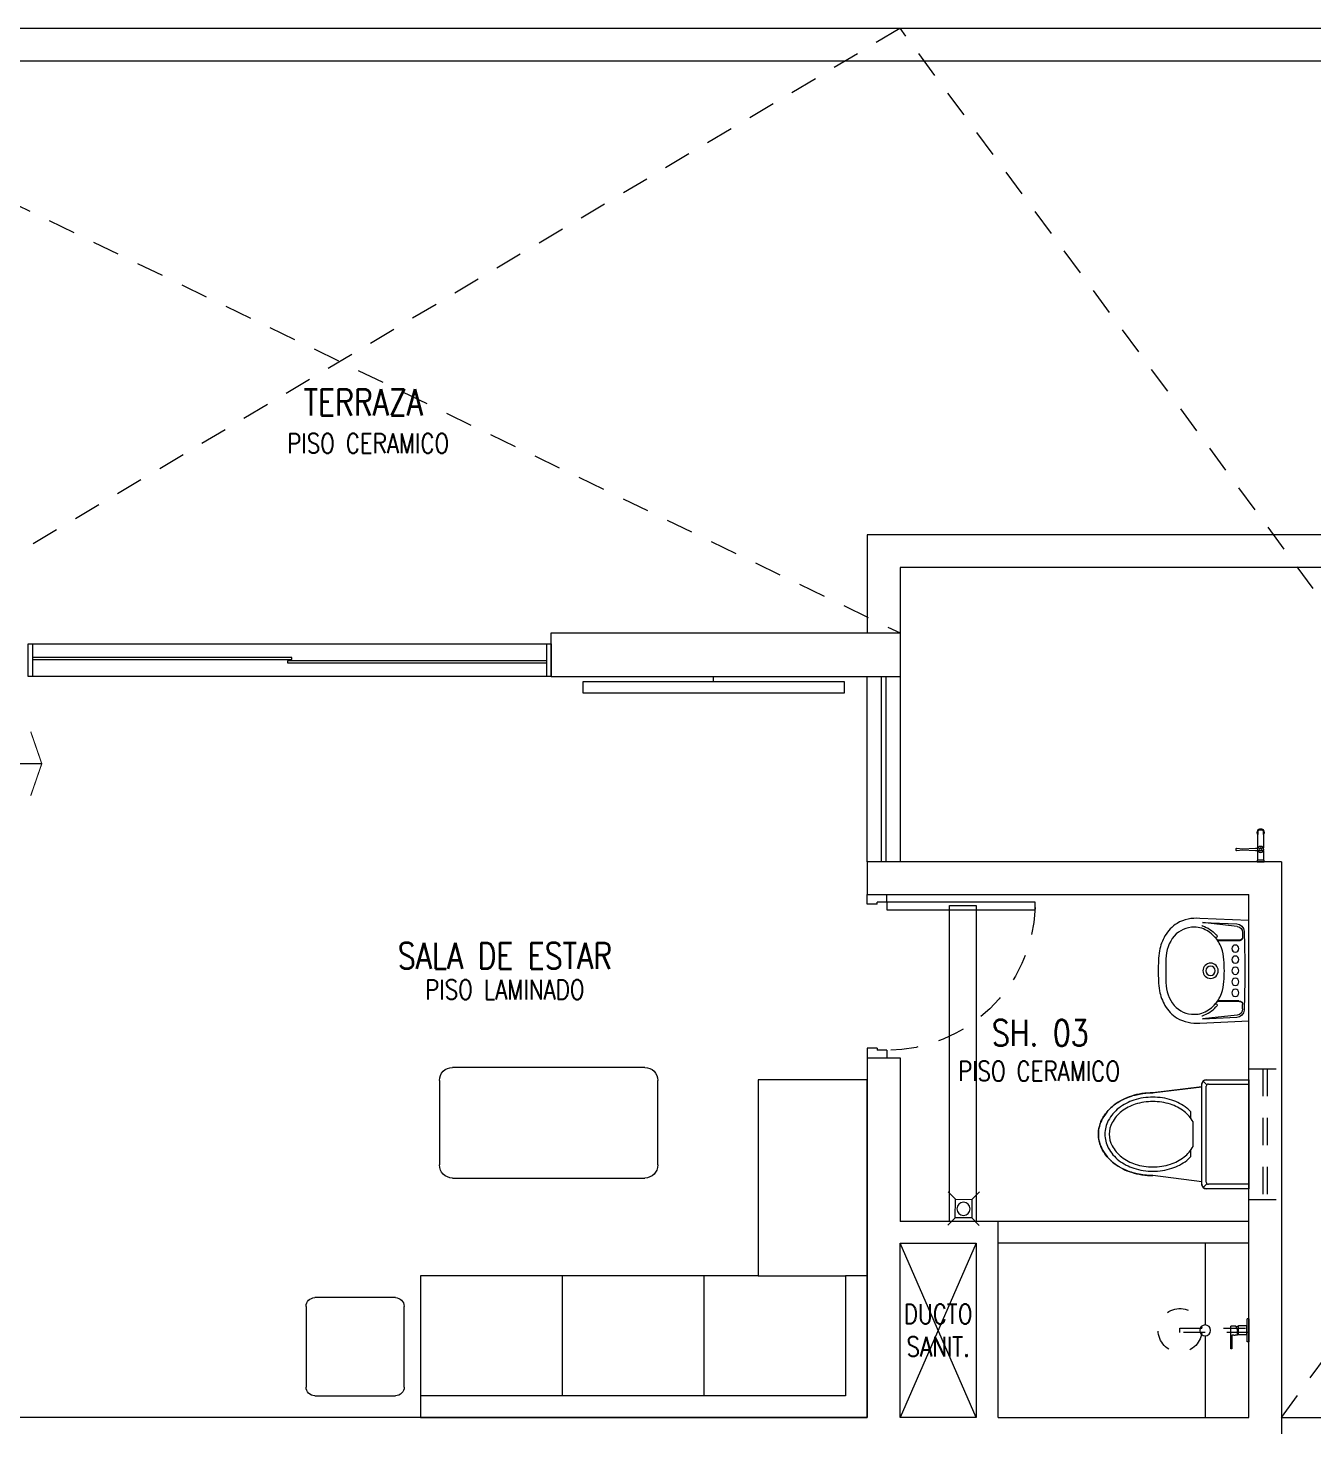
# Model space of a CAD drawing. Header units: millimetres. Extents: x 3738 to 3833, y 1327 to 1657.
# Drawn here: x 3809.82 to 3815.72, y 1363.66 to 1370.11 of the extents above; entities that cross this region are included whole.
import ezdxf
from ezdxf.enums import TextEntityAlignment as Align

# ---------------------------------------------------------------- set-up
doc = ezdxf.new("R2010")
doc.units = ezdxf.units.MM
doc.set_wipeout_variables(frame=1)
doc.linetypes.add('HIDDEN2', pattern=[0.1875, 0.125, -0.0625])
doc.layers.get('0').update_dxf_attribs({"color": 251, "lineweight": 9})
for name, color, linetype, lineweight in [('A-COCINAS-LAV', 251, 'Continuous', 13), ('A-EST VIGAS', 251, 'HIDDEN2', 13), ('A-LINEAS', 251, 'Continuous', 13), ('A-MOBILIARIO', 251, 'Continuous', 13), ('A-MURO BAJO', 251, 'Continuous', 13), ('A-MUROS', 251, 'Continuous', 13), ('A-PROYECCIONES', 251, 'HIDDEN2', 13), ('A-SANITARIOS', 251, 'Continuous', 13), ('A-TEXTO-ACABADO PISO', 251, 'Continuous', 13), ('A-TEXTO-AMBIENTE', 251, 'Continuous', 13), ('A-VIDRIOS', 251, 'Continuous', 13), ('A_30_DispositivosSanit', 251, 'Continuous', 13), ('A_30_Sanitarios', 251, 'Continuous', 13), ('A_50_TextoAmbiente', 251, 'Continuous', 13), ('A_50_TextoIndicaciones', 251, 'Continuous', 13), ('DLP_MOBILIARIO FIJO', 251, 'Continuous', 13), ('DLP_MURO ALTO', 251, 'Continuous', 13)]:
    doc.layers.add(name, color=color, linetype=linetype, lineweight=lineweight)
doc.styles.add('ROMANS', font='romans.shx', dxfattribs={"width": 0.8})
doc.linetypes.add('FENCELINE1', pattern='A,6.35,-2.54,[133,ltypeshp.shx,S=2.54,R=0,X=-2.54,Y=0],-2.54,25.4', length=36.83)

# ---------------------------------------------------------------- blocks, each defined once
blk = doc.blocks.new('ducha marsano')
at = {"linetype": 'HIDDEN2', "ltscale": 0.5, "extrusion": (-4.9425e-10, -7.91123e-10, -1)}
for p, q in [((-0.01, 0), (0.01, 0)), ((0.01, 0), (0.01, -0.3155)), ((-0.0205, -0.08), (-0.0205, -0.0601)), ((-0.0155, -0.058), (-0.0157, -0.058)), ((-0.01, -0.3155), (-0.01, 0)), ((0.0225, -0.0515), (-0.0001, -0.0515)), ((0.0225, -0.0515), (0.0225, -0.0627)), ((0.021, -0.0815), (-0.019, -0.0815)), ((0.025, -0.0815), (0.021, -0.0815)), ((0.0225, -0.0682), (0.0225, -0.077)), ((0.0225, -0.077), (0.025, -0.077)), ((0.025, -0.077), (0.0771, -0.077)), ((0.0771, -0.0815), (0.025, -0.0815)), ((0.0771, -0.077), (0.0816, -0.077)), ((0.0816, -0.0815), (0.0771, -0.0815)), ((0.0816, -0.077), (0.082, -0.077)), ((0.082, -0.0815), (0.0816, -0.0815)), ((0.082, -0.077), (0.084, -0.077)), ((0.084, -0.0815), (0.082, -0.0815)), ((0.0855, -0.0785), (0.0855, -0.08)), ((0.01, -0.3155), (-0.01, -0.3155))]:
    blk.add_line(p, q, dxfattribs=at)
for centre, radius, start, end in [((-0.0004, -0.0462), 0.02, 323.95812, 354.92979), ((0.0004, -0.0462), 0.02, 185.07021, 195.2705), ((0.019, -0.08), 0.0015, 270, 360), ((-0.084, -0.0785), 0.0015, 90, 180), ((-0.084, -0.08), 0.0015, 180, 270), ((0, -0.3155), 0.1, 95.73917, 84.26083)]:
    blk.add_arc(centre, radius, start, end, dxfattribs=at)
at = {"linetype": 'HIDDEN2', "ltscale": 0.5, "extrusion": (-4.94252e-10, -7.91124e-10, -1)}
blk.add_ellipse((0, -0.0515), major_axis=(-0.0225, -0.0095), ratio=0.001448, start_param=0.425436, end_param=1.567366, dxfattribs=at)
at = {"linetype": 'HIDDEN2', "ltscale": 0.5}
for points, degree in [([(-0.0305, 0), (0, 0), (0.0305, 0)], 2), ([(0.0305, 0), (0.0415, 0), (0.0525, 0)], 2), ([(0.0525, 0), (0.0525, -0.0038), (0.0525, -0.0075)], 2), ([(-0.0525, 0), (-0.0525, -0.0038), (-0.0525, -0.0075)], 2), ([(-0.0525, 0), (-0.0415, 0), (-0.0305, 0)], 2), ([(-0.0525, -0.0075), (-0.0525, -0.0075), (-0.0525, -0.0075)], 2), ([(0.0305, -0.008), (0, -0.008), (-0.0305, -0.008)], 2), ([(-0.0215, -0.008), (-0.0215, -0.0093), (-0.0215, -0.0105)], 2), ([(-0.021, -0.011), (-0.007, -0.011), (0.007, -0.011), (0.021, -0.011)], 3), ([(-0.02, -0.011), (-0.02, -0.0294), (-0.02, -0.0477)], 2), ([(-0.0197, -0.048), (0, -0.048), (0.0197, -0.048)], 2), ([(0.02, -0.011), (0.02, -0.0294), (0.02, -0.0477)], 2), ([(0.0215, -0.008), (0.0215, -0.0093), (0.0215, -0.0105)], 2)]:
    blk.add_open_spline(points, degree=degree, dxfattribs=at)
for points, weights in [([(-0.0525, -0.0075), (-0.0525, -0.0075), (-0.0525, -0.0075)], [1, 0.990847086912, 0.982266230892]), ([(-0.052, -0.008), (-0.0525, -0.008), (-0.0525, -0.0075)], [1, 0.707106781193, 1]), ([(-0.0215, -0.0105), (-0.0215, -0.011), (-0.021, -0.011)], [1, 0.70710678154, 1]), ([(-0.02, -0.0477), (-0.02, -0.048), (-0.0197, -0.048)], [1, 0.707106780138, 1]), ([(0.02, -0.0477), (0.02, -0.048), (0.0197, -0.048)], [1, 0.707106779703, 1]), ([(0.0211, -0.011), (0.0211, -0.011), (0.021, -0.011)], [1, 0.992411795776, 1]), ([(0.052, -0.008), (0.0521, -0.008), (0.0521, -0.008)], [1, 0.992411795771, 1])]:
    blk.add_rational_spline(points, weights, degree=2, dxfattribs=at)
for points, knots in [([(-0.0305, -0.008), (-0.0332, -0.008), (-0.0374, -0.008), (-0.0424, -0.008), (-0.0458, -0.008), (-0.0486, -0.008), (-0.0512, -0.008), (-0.052, -0.008), (-0.052, -0.008)], [0, 0, 0, 0, 8.104572, 12.495263, 16.885954, 21.276645, 25.667336, 33.771908, 33.771908, 33.771908, 33.771908]), ([(0.0225, -0.0682), (0.0225, -0.0682), (0.0225, -0.0682), (0.0225, -0.0679), (0.0224, -0.0677), (0.0224, -0.0672), (0.0224, -0.0669), (0.0223, -0.0662), (0.0223, -0.0658), (0.0223, -0.0652), (0.0223, -0.0648), (0.0224, -0.0641), (0.0224, -0.0638), (0.0224, -0.0633), (0.0225, -0.0631), (0.0225, -0.0628), (0.0225, -0.0627), (0.0225, -0.0627)], [0.4148436, 0.4148436, 0.4148436, 0.4148436, 0.5185541, 0.5185541, 0.6222645, 0.6222645, 0.7259759, 0.7259759, 0.8296873, 0.8296873, 0.9333987, 0.9333987, 1.03711, 1.03711, 1.1408205, 1.1408205, 1.2445309, 1.2445309, 1.2445309, 1.2445309]), ([(0.052, -0.008), (0.052, -0.008), (0.0512, -0.008), (0.0486, -0.008), (0.0458, -0.008), (0.0424, -0.008), (0.0374, -0.008), (0.0332, -0.008), (0.0305, -0.008)], [0, 0, 0, 0, 8.104572, 12.495263, 16.885954, 21.276645, 25.667336, 33.771908, 33.771908, 33.771908, 33.771908])]:
    blk.add_open_spline(points, degree=3, knots=knots, dxfattribs=at)
for points, weights, degree, knots in [([(0.0211, -0.011), (0.0211, -0.011), (0.0211, -0.011), (0.0211, -0.011), (0.0214, -0.0109), (0.0215, -0.0107), (0.0215, -0.0105)], [0.918641037743, 0.918640949346, 0.918640860949, 0.918640772552, 0.789223156395, 0.789223156395, 0.918640772552], 3, [0.1238988, 0.1238988, 0.1238988, 0.1238988, 0.1238993, 0.1238993, 0.1238993, 0.78603, 0.78603, 0.78603, 0.78603]), ([(0.0521, -0.008), (0.0521, -0.008), (0.0521, -0.008), (0.0525, -0.0079), (0.0525, -0.0075)], [0.918641037749, 0.918640905153, 0.918640772558, 0.724517853988, 0.918640772558], 2, [0.1238988, 0.1238988, 0.1238988, 0.1238993, 0.1238993, 0.7860311, 0.7860311, 0.7860311])]:
    blk.add_rational_spline(points, weights, degree=degree, knots=knots, dxfattribs=at)
blk = doc.blocks.new('SIFON JET_PLANTA')
for p, q in [((-0.215, 0.2181, 0), (-0.44, 0.19, 0)), ((-0.215, -0.23, 0), (-0.215, 0.23, 0)), ((-0.2091, 0.2441, 0), (-0.1921, 0.2271, 0)), ((-0.195, 0.25, 0), (0, 0.25, 0)), ((-0.195, -0.22, 0), (-0.195, 0.22, 0)), ((-0.185, 0.23, 0), (0, 0.23, 0)), ((0, 0.25, 0), (0, -0.25, 0)), ((-0.265, 0.0718, 0), (-0.265, 0.1028, 0)), ((-0.255, -0.0562, 0), (-0.255, 0.0562, 0)), ((-0.265, -0.1028, 0), (-0.265, -0.0718, 0)), ((-0.215, -0.2181, 0), (-0.44, -0.19, 0)), ((-0.2091, -0.2441, 0), (-0.1921, -0.2271, 0)), ((0, -0.25, 0), (-0.195, -0.25, 0)), ((0, -0.23, 0), (-0.185, -0.23, 0))]:
    blk.add_line(p, q)
at = {"extrusion": (-2.64698e-23, 6.61744e-24, -1)}
for p, q in [((-0.4322, 0.191, 0), (-0.215, 0.2181, 0)), ((-0.215, 0.2278, 0), (-0.2149, 0.2323, 0)), ((-0.215, 0.2234, 0), (-0.215, 0.2278, 0)), ((-0.215, 0.2181, 0), (-0.215, 0.2234, 0)), ((-0.2149, 0.2323, 0), (-0.2142, 0.2356, 0)), ((-0.2142, 0.2356, 0), (-0.2129, 0.239, 0)), ((-0.2129, 0.239, 0), (-0.211, 0.2419, 0)), ((-0.211, 0.2419, 0), (-0.2091, 0.2441, 0)), ((-0.2091, 0.2441, 0), (-0.2077, 0.2455, 0)), ((-0.2077, 0.2455, 0), (-0.2055, 0.247, 0)), ((-0.2055, 0.247, 0), (-0.2007, 0.2492, 0)), ((-0.2007, 0.2492, 0), (-0.195, 0.25, 0)), ((-0.195, 0.25, 0), (-0.195, 0.25, 0)), ((-0.195, 0.25, 0), (-0.1605, 0.25, 0)), ((-0.1605, 0.25, 0), (-0.0975, 0.25, 0)), ((-0.0975, 0.25, 0), (-0.0323, 0.25, 0)), ((-0.0323, 0.25, 0), (0, 0.25, 0)), ((0, 0.25, 0), (0, -0.25, 0)), ((-0.6251, 0.1276, 0), (-0.6206, 0.1314, 0)), ((-0.6206, 0.1314, 0), (-0.6168, 0.1344, 0)), ((-0.6168, 0.1344, 0), (-0.6106, 0.1389, 0)), ((-0.6106, 0.1389, 0), (-0.6061, 0.142, 0)), ((-0.6061, 0.142, 0), (-0.6, 0.1461, 0)), ((-0.6, 0.1461, 0), (-0.5963, 0.1484, 0)), ((-0.5963, 0.1484, 0), (-0.5908, 0.1517, 0)), ((-0.5908, 0.1517, 0), (-0.5862, 0.1543, 0)), ((-0.5862, 0.1543, 0), (-0.5794, 0.158, 0)), ((-0.5794, 0.158, 0), (-0.5693, 0.1629, 0)), ((-0.5693, 0.1629, 0), (-0.5517, 0.1703, 0)), ((-0.5517, 0.1703, 0), (-0.5465, 0.1722, 0)), ((-0.5465, 0.1722, 0), (-0.5385, 0.1749, 0)), ((-0.5385, 0.1749, 0), (-0.5346, 0.176, 0)), ((-0.5346, 0.176, 0), (-0.5265, 0.1784, 0)), ((-0.5265, 0.1784, 0), (-0.5216, 0.1797, 0)), ((-0.5216, 0.1797, 0), (-0.5148, 0.1813, 0)), ((-0.5148, 0.1813, 0), (-0.5079, 0.1829, 0)), ((-0.5079, 0.1829, 0), (-0.5016, 0.1842, 0)), ((-0.5016, 0.1842, 0), (-0.4865, 0.1867, 0)), ((-0.4865, 0.1867, 0), (-0.4763, 0.188, 0)), ((-0.4763, 0.188, 0), (-0.4726, 0.1884, 0)), ((-0.4726, 0.1884, 0), (-0.4636, 0.1892, 0)), ((-0.4636, 0.1892, 0), (-0.4549, 0.1897, 0)), ((-0.4549, 0.1897, 0), (-0.449, 0.1899, 0)), ((-0.449, 0.1899, 0), (-0.44, 0.19, 0)), ((-0.44, 0.19, 0), (-0.4322, 0.191, 0)), ((-0.6779, 0.0582, 0), (-0.6745, 0.0655, 0)), ((-0.6745, 0.0655, 0), (-0.6722, 0.0699, 0)), ((-0.6745, 0.0655, 0), (-0.6745, 0.0655, 0)), ((-0.6722, 0.0699, 0), (-0.6705, 0.0728, 0)), ((-0.6705, 0.0728, 0), (-0.669, 0.0755, 0)), ((-0.669, 0.0755, 0), (-0.6672, 0.0785, 0)), ((-0.6672, 0.0785, 0), (-0.665, 0.082, 0)), ((-0.665, 0.082, 0), (-0.6634, 0.0845, 0)), ((-0.6634, 0.0845, 0), (-0.6611, 0.088, 0)), ((-0.6611, 0.088, 0), (-0.657, 0.0936, 0)), ((-0.657, 0.0936, 0), (-0.6534, 0.0984, 0)), ((-0.657, 0.0936, 0), (-0.657, 0.0936, 0)), ((-0.6534, 0.0984, 0), (-0.6503, 0.1023, 0)), ((-0.6534, 0.0984, 0), (-0.6534, 0.0984, 0)), ((-0.6503, 0.1023, 0), (-0.6453, 0.108, 0)), ((-0.6453, 0.108, 0), (-0.6386, 0.1152, 0)), ((-0.6386, 0.1152, 0), (-0.6326, 0.121, 0)), ((-0.6326, 0.121, 0), (-0.6299, 0.1235, 0)), ((-0.6299, 0.1235, 0), (-0.6251, 0.1276, 0)), ((-0.69, 0, 0), (-0.6899, 0.0044, 0)), ((-0.6899, 0.0044, 0), (-0.6897, 0.0096, 0)), ((-0.6897, 0.0096, 0), (-0.6893, 0.014, 0)), ((-0.6893, 0.014, 0), (-0.6887, 0.0194, 0)), ((-0.6887, 0.0194, 0), (-0.6881, 0.0236, 0)), ((-0.6881, 0.0236, 0), (-0.6872, 0.0284, 0)), ((-0.6881, 0.0236, 0), (-0.6881, 0.0236, 0)), ((-0.6872, 0.0284, 0), (-0.6867, 0.031, 0)), ((-0.6867, 0.031, 0), (-0.6855, 0.0361, 0)), ((-0.6855, 0.0361, 0), (-0.6838, 0.0421, 0)), ((-0.6855, 0.0361, 0), (-0.6855, 0.0361, 0)), ((-0.6838, 0.0421, 0), (-0.6819, 0.048, 0)), ((-0.6838, 0.0421, 0), (-0.6838, 0.0421, 0)), ((-0.6819, 0.048, 0), (-0.6804, 0.0521, 0)), ((-0.6804, 0.0521, 0), (-0.6793, 0.0547, 0)), ((-0.6793, 0.0547, 0), (-0.6779, 0.0582, 0)), ((-0.6899, -0.0065, 0), (-0.69, 0, 0)), ((-0.6896, -0.0111, 0), (-0.6899, -0.0065, 0)), ((-0.6891, -0.0164, 0), (-0.6896, -0.0111, 0)), ((-0.6881, -0.0232, 0), (-0.6891, -0.0164, 0)), ((-0.6876, -0.0264, 0), (-0.6881, -0.0232, 0)), ((-0.687, -0.0296, 0), (-0.6876, -0.0264, 0)), ((-0.6864, -0.0321, 0), (-0.687, -0.0296, 0)), ((-0.6855, -0.0361, 0), (-0.6864, -0.0321, 0)), ((-0.6838, -0.0419, 0), (-0.6855, -0.0361, 0)), ((-0.6827, -0.0457, 0), (-0.6838, -0.0419, 0)), ((-0.6814, -0.0492, 0), (-0.6827, -0.0457, 0)), ((-0.6803, -0.0522, 0), (-0.6814, -0.0492, 0)), ((-0.6792, -0.0551, 0), (-0.6803, -0.0522, 0)), ((-0.6779, -0.0581, 0), (-0.6792, -0.0551, 0)), ((-0.677, -0.0602, 0), (-0.6779, -0.0581, 0)), ((-0.6751, -0.0642, 0), (-0.677, -0.0602, 0)), ((-0.6722, -0.0699, 0), (-0.6751, -0.0642, 0)), ((-0.6706, -0.0727, 0), (-0.6722, -0.0699, 0)), ((-0.6679, -0.0774, 0), (-0.6706, -0.0727, 0)), ((-0.6646, -0.0826, 0), (-0.6679, -0.0774, 0)), ((-0.6623, -0.0862, 0), (-0.6646, -0.0826, 0)), ((-0.6599, -0.0897, 0), (-0.6623, -0.0862, 0)), ((-0.6554, -0.0958, 0), (-0.6599, -0.0897, 0)), ((-0.6494, -0.1032, 0), (-0.6554, -0.0958, 0)), ((-0.6458, -0.1074, 0), (-0.6494, -0.1032, 0)), ((-0.64, -0.1137, 0), (-0.6458, -0.1074, 0)), ((-0.6379, -0.1158, 0), (-0.64, -0.1137, 0)), ((-0.6347, -0.119, 0), (-0.6379, -0.1158, 0)), ((-0.6335, -0.1201, 0), (-0.6347, -0.119, 0)), ((-0.6347, -0.119, 0), (-0.6347, -0.119, 0)), ((-0.6318, -0.1217, 0), (-0.6335, -0.1201, 0)), ((-0.6305, -0.123, 0), (-0.6318, -0.1217, 0)), ((-0.6318, -0.1217, 0), (-0.6318, -0.1217, 0)), ((-0.6288, -0.1244, 0), (-0.6305, -0.123, 0)), ((-0.6276, -0.1255, 0), (-0.6288, -0.1244, 0)), ((-0.6262, -0.1268, 0), (-0.6276, -0.1255, 0)), ((-0.6245, -0.1281, 0), (-0.6262, -0.1268, 0)), ((-0.6235, -0.1291, 0), (-0.6245, -0.1281, 0)), ((-0.6245, -0.1281, 0), (-0.6245, -0.1281, 0)), ((-0.6223, -0.13, 0), (-0.6235, -0.1291, 0)), ((-0.6215, -0.1307, 0), (-0.6223, -0.13, 0)), ((-0.6204, -0.1315, 0), (-0.6215, -0.1307, 0)), ((-0.6193, -0.1324, 0), (-0.6204, -0.1315, 0)), ((-0.6179, -0.1335, 0), (-0.6193, -0.1324, 0)), ((-0.6168, -0.1344, 0), (-0.6179, -0.1335, 0)), ((-0.6153, -0.1355, 0), (-0.6168, -0.1344, 0)), ((-0.6142, -0.1363, 0), (-0.6153, -0.1355, 0)), ((-0.612, -0.1379, 0), (-0.6142, -0.1363, 0)), ((-0.6086, -0.1403, 0), (-0.612, -0.1379, 0)), ((-0.607, -0.1415, 0), (-0.6086, -0.1403, 0)), ((-0.6058, -0.1422, 0), (-0.607, -0.1415, 0)), ((-0.6039, -0.1435, 0), (-0.6058, -0.1422, 0)), ((-0.602, -0.1448, 0), (-0.6039, -0.1435, 0)), ((-0.6004, -0.1458, 0), (-0.602, -0.1448, 0)), ((-0.5987, -0.1469, 0), (-0.6004, -0.1458, 0)), ((-0.5964, -0.1483, 0), (-0.5987, -0.1469, 0)), ((-0.595, -0.1492, 0), (-0.5964, -0.1483, 0)), ((-0.5936, -0.15, 0), (-0.595, -0.1492, 0)), ((-0.5918, -0.1511, 0), (-0.5936, -0.15, 0)), ((-0.5896, -0.1524, 0), (-0.5918, -0.1511, 0)), ((-0.5871, -0.1538, 0), (-0.5896, -0.1524, 0)), ((-0.5833, -0.1559, 0), (-0.5871, -0.1538, 0)), ((-0.5781, -0.1587, 0), (-0.5833, -0.1559, 0)), ((-0.5759, -0.1598, 0), (-0.5781, -0.1587, 0)), ((-0.5738, -0.1608, 0), (-0.5759, -0.1598, 0)), ((-0.5702, -0.1625, 0), (-0.5738, -0.1608, 0)), ((-0.5675, -0.1637, 0), (-0.5702, -0.1625, 0)), ((-0.5659, -0.1645, 0), (-0.5675, -0.1637, 0)), ((-0.5644, -0.1652, 0), (-0.5659, -0.1645, 0)), ((-0.5614, -0.1664, 0), (-0.5644, -0.1652, 0)), ((-0.5598, -0.1671, 0), (-0.5614, -0.1664, 0)), ((-0.5568, -0.1683, 0), (-0.5598, -0.1671, 0)), ((-0.5543, -0.1693, 0), (-0.5568, -0.1683, 0)), ((-0.551, -0.1706, 0), (-0.5543, -0.1693, 0)), ((-0.5491, -0.1713, 0), (-0.551, -0.1706, 0)), ((-0.5465, -0.1722, 0), (-0.5491, -0.1713, 0)), ((-0.5449, -0.1728, 0), (-0.5465, -0.1722, 0)), ((-0.5428, -0.1735, 0), (-0.5449, -0.1728, 0)), ((-0.5412, -0.174, 0), (-0.5428, -0.1735, 0)), ((-0.5385, -0.1749, 0), (-0.5412, -0.174, 0)), ((-0.5352, -0.1759, 0), (-0.5385, -0.1749, 0)), ((-0.5385, -0.1749, 0), (-0.5385, -0.1749, 0)), ((-0.5321, -0.1768, 0), (-0.5352, -0.1759, 0)), ((-0.5296, -0.1775, 0), (-0.5321, -0.1768, 0)), ((-0.5267, -0.1783, 0), (-0.5296, -0.1775, 0)), ((-0.5238, -0.1791, 0), (-0.5267, -0.1783, 0)), ((-0.5267, -0.1783, 0), (-0.5267, -0.1783, 0)), ((-0.5217, -0.1796, 0), (-0.5238, -0.1791, 0)), ((-0.5177, -0.1807, 0), (-0.5217, -0.1796, 0)), ((-0.5151, -0.1813, 0), (-0.5177, -0.1807, 0)), ((-0.5118, -0.1821, 0), (-0.5151, -0.1813, 0)), ((-0.5094, -0.1826, 0), (-0.5118, -0.1821, 0)), ((-0.5066, -0.1832, 0), (-0.5094, -0.1826, 0)), ((-0.5022, -0.184, 0), (-0.5066, -0.1832, 0)), ((-0.4974, -0.1849, 0), (-0.5022, -0.184, 0)), ((-0.495, -0.1854, 0), (-0.4974, -0.1849, 0)), ((-0.4974, -0.1849, 0), (-0.4974, -0.1849, 0)), ((-0.4936, -0.1856, 0), (-0.495, -0.1854, 0)), ((-0.4916, -0.1859, 0), (-0.4936, -0.1856, 0)), ((-0.4884, -0.1864, 0), (-0.4916, -0.1859, 0)), ((-0.4862, -0.1867, 0), (-0.4884, -0.1864, 0)), ((-0.4824, -0.1872, 0), (-0.4862, -0.1867, 0)), ((-0.4812, -0.1874, 0), (-0.4824, -0.1872, 0)), ((-0.4785, -0.1877, 0), (-0.4812, -0.1874, 0)), ((-0.4761, -0.188, 0), (-0.4785, -0.1877, 0)), ((-0.4735, -0.1883, 0), (-0.4761, -0.188, 0)), ((-0.4695, -0.1887, 0), (-0.4735, -0.1883, 0)), ((-0.4651, -0.189, 0), (-0.4695, -0.1887, 0)), ((-0.4639, -0.1891, 0), (-0.4651, -0.189, 0)), ((-0.4651, -0.189, 0), (-0.4651, -0.189, 0)), ((-0.4619, -0.1893, 0), (-0.4639, -0.1891, 0)), ((-0.4592, -0.1894, 0), (-0.4619, -0.1893, 0)), ((-0.4568, -0.1896, 0), (-0.4592, -0.1894, 0)), ((-0.455, -0.1897, 0), (-0.4568, -0.1896, 0)), ((-0.4518, -0.1898, 0), (-0.455, -0.1897, 0)), ((-0.449, -0.1899, 0), (-0.4518, -0.1898, 0)), ((-0.4467, -0.1899, 0), (-0.449, -0.1899, 0)), ((-0.4428, -0.19, 0), (-0.4467, -0.1899, 0)), ((-0.44, -0.19, 0), (-0.4428, -0.19, 0)), ((-0.215, -0.2181, 0), (-0.44, -0.19, 0)), ((-0.215, -0.227, 0), (-0.215, -0.2181, 0)), ((-0.215, -0.23, 0), (-0.215, -0.227, 0)), ((-0.2147, -0.2335, 0), (-0.215, -0.23, 0)), ((-0.2138, -0.2369, 0), (-0.2147, -0.2335, 0)), ((-0.2126, -0.2395, 0), (-0.2138, -0.2369, 0)), ((-0.2138, -0.2369, 0), (-0.2138, -0.2369, 0)), ((-0.2108, -0.2423, 0), (-0.2126, -0.2395, 0)), ((-0.2126, -0.2395, 0), (-0.2126, -0.2395, 0)), ((-0.2091, -0.2441, 0), (-0.2108, -0.2423, 0)), ((-0.2108, -0.2423, 0), (-0.2108, -0.2423, 0)), ((-0.2108, -0.2423, 0), (-0.2108, -0.2423, 0)), ((-0.209, -0.244, 0), (-0.2091, -0.2441, 0)), ((-0.2067, -0.2462, 0), (-0.209, -0.244, 0)), ((-0.209, -0.244, 0), (-0.209, -0.244, 0)), ((-0.2029, -0.2484, 0), (-0.2067, -0.2462, 0)), ((-0.2067, -0.2462, 0), (-0.2067, -0.2462, 0)), ((-0.1995, -0.2495, 0), (-0.2029, -0.2484, 0)), ((-0.2029, -0.2484, 0), (-0.2029, -0.2484, 0)), ((-0.195, -0.25, 0), (-0.1995, -0.2495, 0)), ((0, -0.25, 0), (-0.195, -0.25, 0))]:
    blk.add_line(p, q, dxfattribs=at)
at = {"elevation": 0}
for points in [[(-0.265, 0.1028, 0.0362), (-0.2844, 0.1202, 0.08725), (-0.3535, 0.1565, 0.077598), (-0.44, 0.17, 0.077598), (-0.5265, 0.1565, 0.08725), (-0.5956, 0.1202, 0.105601), (-0.6443, 0.0627, 0.12364), (-0.66, 0, 0.12364), (-0.6443, -0.0627, 0.105601), (-0.5956, -0.1202, 0.08725), (-0.5265, -0.1565, 0.077598), (-0.44, -0.17, 0.077598)], [(-0.255, 0.0562, 0.100268), (-0.2967, 0.1044, 0.08725), (-0.3596, 0.1374, 0.077598), (-0.44, 0.15, 0.077598), (-0.5204, 0.1374, 0.08725), (-0.5833, 0.1044, 0.105601), (-0.6266, 0.0532, 0.12364), (-0.64, 0, 0.12364), (-0.6266, -0.0532, 0.105601), (-0.5833, -0.1044, 0.08725), (-0.5204, -0.1374, 0.077598), (-0.44, -0.15, 0.077598)], [(-0.44, -0.15, 0.077598), (-0.3596, -0.1374, 0.08725), (-0.2967, -0.1044, 0.100268), (-0.255, -0.0562, 0.12364)], [(-0.44, -0.17, 0.077598), (-0.3535, -0.1565, 0.08725), (-0.2844, -0.1202, 0.0362), (-0.265, -0.1028, 0.12364)]]:
    blk.add_lwpolyline(points, format="xyb", dxfattribs=at)
for centre, radius, start, end in [((-0.195, 0.23, 0), 0.02, 90, 180), ((-0.185, 0.22, 0), 0.01, 90, 180), ((-0.4939, -0.0273, 0), 0.203, 127.23483, 151.40883), ((-0.4613, -0.0702, 0), 0.257, 107.47412, 127.23483), ((-0.44, -0.1379, 0), 0.3279, 90, 107.47412), ((-0.544, 0, 0), 0.146, 151.40883, 180), ((-0.544, 0, 0), 0.146, 180, 208.59117), ((-0.4939, 0.0273, 0), 0.203, 208.59117, 232.76517), ((-0.4613, 0.0702, 0), 0.257, 232.76517, 252.52588), ((-0.44, 0.1379, 0), 0.3279, 252.52588, 270), ((-0.195, -0.23, 0), 0.02, 180, 270), ((-0.185, -0.22, 0), 0.01, 180, 270)]:
    blk.add_arc(centre, radius, start, end)
blk = doc.blocks.new('BOWL-ITALGRIF_VARADERO_01')
for p, q in [((-0.2032, -0.1971), (-0.2208, -0.038)), ((0.2032, -0.1971), (0.2208, -0.038)), ((-0.1404, -0.2077), (-0.1424, -0.1083)), ((-0.1375, -0.205), (-0.1375, -0.1117)), ((0.1375, -0.205), (0.1375, -0.1117)), ((0.1404, -0.2077), (0.1424, -0.1083)), ((-0.1753, -0.222), (-0.1544, -0.222)), ((0.1753, -0.222), (0.1544, -0.222))]:
    blk.add_line(p, q)
for points in [[(-0.0917, 0.1589, -0.02989), (-0.0456, 0.1646, -0.007822), (0.0456, 0.1646, -0.02989), (0.0918, 0.1589, -0.091737), (0.1601, 0.1343, -0.112496), (0.2175, 0.0792, -0.147885), (0.2402, -0.0257), (0.23, -0.25), (-0.23, -0.25), (-0.2402, -0.0257, -0.147885), (-0.2175, 0.0792, -0.112496), (-0.1601, 0.1343, -0.091737)], [(-0.0496, -0.1363, -0.062677), (-0.1048, -0.1249, -0.110639), (-0.1576, -0.091, -0.120976), (-0.195, -0.0344, -0.061198), (-0.2, 0, -0.21707), (-0.1593, 0.092, -0.174983), (-0.0545, 0.1298, -0.010618), (0, 0.131, -0.010618), (0.0545, 0.1298, -0.174983), (0.1593, 0.092, -0.21707), (0.2, 0, -0.061198), (0.195, -0.0344, -0.120976), (0.1576, -0.091, -0.110639), (0.1048, -0.1249, -0.062677), (0.0496, -0.1363, -0.017583), (0, -0.138, -0.017583)]]:
    blk.add_lwpolyline(points, format="xyb", close=True)
for points in [[(-0.2216, -0.0381), (-0.2145, -0.1954, 0.390823), (-0.1807, -0.2288, 0.017524), (0.1807, -0.2288, 0.390823), (0.2145, -0.1954), (0.2216, -0.0381)], [(-0.2072, -0.035, 0.005), (-0.2064, -0.038, 0.121292), (-0.166, -0.0996, 0.007977), (-0.1624, -0.1031)], [(0.2072, -0.035, -0.005), (0.2064, -0.038, -0.121292), (0.166, -0.0996, -0.007977), (0.1624, -0.1031)]]:
    blk.add_lwpolyline(points, format="xyb")
for centre, radius in [((0, -0.075), 0.035), ((0, -0.075), 0.0215), ((-0.1015, -0.1885), 0.0165), ((-0.051, -0.1885), 0.0165), ((0, -0.1885), 0.0165), ((0.051, -0.1885), 0.0165), ((0.1015, -0.1885), 0.0165)]:
    blk.add_circle(centre, radius)
for centre, radius, start, end in [((-0.1583, -0.0987), 0.006, 226.64309, 46.64309), ((-0.1404, -0.1083), 0.002, 54.36186, 181.13739), ((-0.1355, -0.1117), 0.002, 56.71088, 180), ((0.1048, -0.1249), 9.094947017729287e-16, 0, 217.6714), ((0.1355, -0.1117), 0.002, 0, 123.28912), ((0.1404, -0.1083), 0.002, 358.86261, 125.63814), ((0.1583, -0.0987), 0.006, 133.35691, 313.35691), ((-0.1753, -0.194), 0.028, 186.31112, 270), ((-0.1545, -0.205), 0.017, 270, 0), ((-0.1544, -0.208), 0.014, 270, 1.13739), ((0.1545, -0.205), 0.017, 180, 270), ((0.1544, -0.208), 0.014, 178.86261, 270), ((0.1753, -0.194), 0.028, 270, 353.68888)]:
    blk.add_arc(centre, radius, start, end)
blk = doc.blocks.new('*U281')
for p, q in [((0.01, 0.705), (0.01, 0.75)), ((0.1, 0.715), (0.055, 0.715)), ((0.055, 0.705), (0.055, 0.715)), ((0.1, 0.715), (0.1, 0.75)), ((0.055, 0.705), (0.01, 0.705)), ((0.055, 0.045), (0.01, 0.045)), ((0.01, 0.045), (0.01, 0)), ((0.055, 0.045), (0.055, 0.035)), ((0.1, 0.035), (0.055, 0.035)), ((0.1, 0.035), (0.1, 0))]:
    blk.add_line(p, q)
blk.add_lwpolyline([(0.78, 0.07), (0.78, 0.035), (0.1, 0.035), (0.1, 0.07)], close=True)
at = {"color": 7, "linetype": 'HIDDEN2'}
blk.add_arc((0.0996, 0.0341), 0.6809, 2.23015, 89.96723, dxfattribs=at)
blk = doc.blocks.new('MESITA FLAT 9')
for p, q in [((-0.185, 0), (0.185, 0)), ((-0.225, -0.41), (-0.225, -0.04)), ((0.225, -0.04), (0.225, -0.41)), ((0.185, -0.45), (-0.185, -0.45))]:
    blk.add_line(p, q)
for centre, start, end in [((-0.185, -0.04), 90, 180), ((0.185, -0.04), 360, 90), ((-0.1853, -0.41), 180, 270), ((0.185, -0.41), 270, 0)]:
    blk.add_arc(centre, 0.04, start, end)
blk = doc.blocks.new('A$C67C01FD6')
blk.add_line((0.025, 0), (0, 0))
blk.add_lwpolyline([(0.025, 0.6), (0.075, 0.6), (0.075, -0.6), (0.025, -0.6), (0.025, 0.6)])
blk = doc.blocks.new('MESA CENTRO')
for p, q in [((-0.1937, 0), (0.1937, 0)), ((-0.2537, -0.9421), (-0.2537, -0.06)), ((0.2537, -0.06), (0.2537, -0.9421)), ((0.1937, -1.0021), (-0.1937, -1.0021))]:
    blk.add_line(p, q)
for centre, start, end in [((-0.1937, -0.06), 90, 180), ((0.1937, -0.06), 0, 90), ((-0.1937, -0.9421), 180, 270), ((0.1937, -0.9421), 270, 0)]:
    blk.add_arc(centre, 0.06, start, end)
blk = doc.blocks.new('SOFA SEC')
for p, q in [((0, 0.65), (0.1, 0.65)), ((0.1, 0.65), (0.1, 0.1)), ((0.5, 0.65), (0.1, 0.65)), ((0.75, 0.65), (0.75, 0.1)), ((1.4, 0.65), (1.4, 0.1)), ((0.1, 0.1), (2.05, 0.1))]:
    blk.add_line(p, q)
blk.add_lwpolyline([(0.5, 1.55), (0.5, 0.65), (2.05, 0.65), (2.05, 0), (0, 0), (0, 1.55)], close=True)
blk = doc.blocks.new('ESC2')
at = {"layer": 'A-LINEAS', "color": 4, "const_width": 0.005}
blk.add_lwpolyline([(-1.6618, 1.5974), (-1.7127, 1.45), (-1.6618, 1.3026)], dxfattribs=at)
at = {"layer": 'A-LINEAS', "linetype": 'Continuous'}
for centre in [(-1.5, 1.45), (-1.25, 1.45), (-1, 1.45), (-0.7663, 1.45), (-0.5381, 1.45), (-0.4, 1.2662), (-0.4, 1.05), (-0.4001, 0.8), (-0.4, 0.5839), (-0.5381, 0.4)]:
    blk.add_circle(centre, 0.02, dxfattribs=at)
at = {"layer": 'A-MURO BAJO'}
for p, q in [((-1, 1.85), (-1, 1.05)), ((0, 1.85), (-1, 1.85)), ((0, 0.8), (0, 1.85)), ((-1, 1.05), (0, 1.05))]:
    blk.add_line(p, q, dxfattribs=at)
for points in [[(-1.5, 1.05), (-1.25, 1.05), (-1.25, 1.85), (-1.5, 1.85)], [(-1.25, 1.05), (-1, 1.05), (-1, 1.85), (-1.25, 1.85)], [(-1.5, 0.8), (-1.25, 0.8), (-1.25, 0), (-1.5, 0)], [(-1.25, 0.8), (-1, 0.8), (-1, 0), (-1.25, 0)], [(-1, 0.8), (0, 0.8), (0, 0), (-1, 0)]]:
    blk.add_lwpolyline(points, close=True, dxfattribs=at)
for points in [[(-0.8, 1.05), (-0.7326, 1.85)], [(-0.8, 1.05), (-0.2763, 1.85)], [(-0.8, 1.05), (0, 1.4825)], [(-0.0003, 0.8), (-0.8, 0.8), (-0.8, 1.05)], [(-0.8, 0.8), (-0.7326, 0)], [(-0.8, 0.8), (-0.2763, 0)], [(-0.8, 0.8), (0, 0.3675)]]:
    blk.add_lwpolyline(points, dxfattribs=at)
blk.add_wipeout([(-1.54, 0), (-1.58, 0), (-1.58, 1.13), (-0.72, 1.13), (-0.72, 0.72), (-1.5, 0.72), (-1.5, 0.76), (-0.76, 0.76), (-0.76, 1.09), (-1.54, 1.09), (-1.54, 0.9061)]).dxf.layer = 'A-COCINAS-LAV'
at = {"layer": 'A-COCINAS-LAV'}
for points in [[(-1.58, 0), (-1.58, 1.13), (-0.72, 1.13), (-0.72, 0.72), (-1.5, 0.72)], [(-1.5, 0.76), (-0.76, 0.76), (-0.76, 1.09), (-1.54, 1.09), (-1.54, 0)]]:
    blk.add_lwpolyline(points, dxfattribs=at)
at = {"layer": 'A-LINEAS', "linetype": 'Continuous'}
blk.add_lwpolyline([(-1.7127, 1.45), (-0.4, 1.45), (-0.4, 0.4), (-1.5, 0.4)], dxfattribs=at)
for centre in [(-1.25, 0.4), (-1, 0.4), (-0.7663, 0.4)]:
    blk.add_circle(centre, 0.02, dxfattribs=at)
at = {"layer": 'A-MURO BAJO'}
blk.add_line((-1.5, 1.05), (-1.5, 0.8), dxfattribs=at)
at = {"layer": 'A-PROYECCIONES'}
blk.add_line((-1.5, 0.8), (-0.8, 1.05), dxfattribs=at)
blk.add_lwpolyline([(-0.8, 0.8), (-1.5, 1.05)], dxfattribs=at)
blk = doc.blocks.new('Grifo_Jardin_Planta')
for points in [[(-0.016, 0.1319), (-0.016, 0.1386, -0.414214), (-0.006, 0.1486), (0.006, 0.1486, -0.414214), (0.016, 0.1386), (0.016, 0.1352)], [(-0.016, 0.1352), (-0.016, 0.1319, 0.221072), (-0.0125, 0.1242, 0.221072)], [(-0.0125, 0.1242), (-0.0125, 0.1386, -0.414214), (-0.006, 0.145), (0.006, 0.145, -0.414214), (0.0125, 0.1386), (0.0125, 0.1242)], [(0.0125, 0.1239, 0.197148), (0.016, 0.1319), (0.016, 0.1352)], [(0.013, 0.0504), (0.0144, 0.0504, -0.041781), (0.0146, 0.0504), (0.0237, 0.0504), (0.0837, 0.0528), (0.1102, 0.0504, 0.414214), (0.1121, 0.0524), (0.1121, 0.0602, 0.414214), (0.1102, 0.0621), (0.0837, 0.0598), (0.0237, 0.0621), (0.0146, 0.0621, -0.056016), (0.0143, 0.0622), (0.0129, 0.0622)]]:
    blk.add_lwpolyline(points, format="xyb")
for points in [[(-0.0125, 0.1242), (-0.0125, 0.063)], [(0.0125, 0.063), (0.0125, 0.1239)], [(-0.0125, 0.0493), (-0.0125, 0.0067)], [(0.0125, 0.0067), (0.0125, 0.0493)]]:
    blk.add_lwpolyline(points)
blk.add_lwpolyline([(-0.016, 0.0067), (0.016, 0.0067), (0.016, 0), (-0.016, 0)], close=True)
for radius in [0.0143, 0.00672, 0.00563]:
    blk.add_circle((0, 0.0562), radius)
blk = doc.blocks.new('DPTO 65_D2')
at = {"layer": 'A-EST VIGAS'}
for p, q in [((-5.7501, 1.6, 0), (-5.9001, 1.6)), ((-5.8351, 1.6, 0), (-5.8351, 1, 0)), ((-5.8151, 1.6, 0), (-5.8151, 1, 0)), ((-5.7501, 1, 0), (-5.9001, 1))]:
    blk.add_line(p, q, dxfattribs=at)
at = {"layer": 'A-LINEAS'}
for p, q in [((-5.5501, 0.8), (-5.5501, 0.425)), ((-4.5001, 0.8), (-4.1501, 0)), ((-4.5001, 0), (-4.1501, 0.8)), ((-5.5501, 0.375), (-5.5501, 0))]:
    blk.add_line(p, q, dxfattribs=at)
blk.add_circle((-5.5501, 0.4, 0), 0.025, dxfattribs=at)
at = {"layer": 'A-MURO BAJO'}
for p, q in [((1.4999, 6.375), (-7.0251, 6.375)), ((1.5, 6.225), (-6.8751, 6.225)), ((-4.1501, 3.4), (-4.1501, 2.55)), ((-4.0001, 2.55), (-4.0001, 3.4)), ((-5.7501, 0.9), (-4.6001, 0.9)), ((-5.7501, 0.8), (-4.6001, 0.8))]:
    blk.add_line(p, q, dxfattribs=at)
at = {"layer": 'A-MURO BAJO', "color": 7}
blk.add_line((-0.1701, 3.55, 0), (-2.53, 3.55), dxfattribs=at)
at = {"layer": 'A-MUROS'}
for p, q in [((-4.1501, 3.6), (-4.1501, 3.4)), ((-2.55, 3.6), (-4.1501, 3.6)), ((-2.55, 3.4), (-2.55, 3.6)), ((-2.55, 3.4), (-4.1501, 3.4)), ((-5.9001, 2.55), (-4.0001, 2.55)), ((-5.9001, 2.55), (-5.9001, -0.075)), ((-4.0001, 2.55), (-4.0001, 2.4)), ((-5.7501, 0), (-5.7501, 2.4)), ((-4.0001, 2.4), (-5.7501, 2.4, 0)), ((-4.1501, 1.65), (-4.1501, 0.9)), ((-4.0001, 1.65), (-4.1501, 1.65, 0)), ((-4.0001, 1.65), (-4.0001, 0)), ((-4.6001, 0), (-4.6001, 0.9)), ((-4.6001, 0.9), (-4.1501, 0.9)), ((-4.1501, 0.8, 0), (-4.5001, 0.8, 0)), ((-4.5001, 0.8, 0), (-4.5001, 0, 0)), ((-4.1501, 0, 0), (-4.1501, 0.8, 0)), ((-4.6001, 0), (-5.7501, 0)), ((-4.5001, 0, 0), (-4.1501, 0, 0)), ((-4.0001, 0), (1.4999, 0))]:
    blk.add_line(p, q, dxfattribs=at)
at = {"layer": 'A-PROYECCIONES'}
blk.add_line((-5.9001, 0), (-8.8501, 4.05), dxfattribs=at)
for points in [[(-8.8501, 0), (-4.1501, 6.375)], [(1.575, 6.375), (-4.1501, 3.6)], [(0.6, 3.55), (-4.1501, 6.375)]]:
    blk.add_lwpolyline(points, dxfattribs=at)
at = {"layer": 'A-VIDRIOS'}
for p, q in [((-4.0851, 3.4), (-4.0851, 2.55)), ((-4.0651, 2.55), (-4.0651, 3.4))]:
    blk.add_line(p, q, dxfattribs=at)
at = {"layer": 'DLP_MOBILIARIO FIJO', "color": 6, "elevation": 0}
blk.add_lwpolyline([(-2.55, 3.4), (-2.53, 3.4), (-2.53, 3.55), (-2.55, 3.55)], close=True, dxfattribs=at)
at = {"layer": 'DLP_MOBILIARIO FIJO', "elevation": 0}
for points in [[(-1.36, 3.4875), (-0.1701, 3.4875), (-0.1701, 3.4775), (-1.36, 3.4775)], [(-1.34, 3.4625), (-2.53, 3.4625), (-2.53, 3.4725), (-1.34, 3.4725)]]:
    blk.add_lwpolyline(points, close=True, dxfattribs=at)
at = {"layer": 'DLP_MURO ALTO', "color": 3}
blk.add_line((-5.9001, 0), (-8.8501, 0), dxfattribs=at)
blk.add_blockref('ESC2', (1.4999, 1.55))
at = {"layer": 'A-MOBILIARIO'}
for name, p, rotation in [('A$C67C01FD6', (-3.295, 3.4), 270), ('*U281', (-3.9901, 2.4), 180), ('SOFA SEC', (-4.0001, 0), 359.9995671478982), ('MESA CENTRO', (-3.0392, 1.3527, 0), 89.99997742088814), ('MESITA FLAT 9', (-1.6501, 0.55), 359.9999175160668)]:
    blk.add_blockref(name, p, dxfattribs=dict(at, rotation=rotation))
at = {"layer": 'A-SANITARIOS', "rotation": 270}
blk.add_blockref('BOWL-ITALGRIF_VARADERO_01', (-5.5001, 2.05, 0), dxfattribs=at)
at = {"layer": 'A-SANITARIOS', "extrusion": (-3.60286e-08, 4.49068e-08, -1), "zscale": -1, "rotation": 1.331223222925989e-06}
blk.add_blockref('SIFON JET_PLANTA', (5.7501, 1.3, 0), dxfattribs=at)
at = {"layer": 'A-SANITARIOS', "extrusion": (7.91123e-10, 4.9425e-10, -1), "rotation": 270.0000007003572}
blk.add_blockref('ducha marsano', (5.7501, 0.4, 0), dxfattribs=at)
at = {"layer": 'A_30_Sanitarios', "lineweight": 30, "rotation": 359.8910691581374}
blk.add_blockref('Grifo_Jardin_Planta', (-5.805, 2.5503), dxfattribs=at)
at = {"layer": 'A-MURO BAJO', "color": 7}
blk.add_line((-2.53, 3.4, 0), (-0.1701, 3.4, 0), dxfattribs=at)
at = {"layer": 'DLP_MOBILIARIO FIJO', "color": 6, "elevation": 0}
blk.add_lwpolyline([(-0.1701, 3.4), (-0.1501, 3.4), (-0.1501, 3.55), (-0.1701, 3.55)], close=True, dxfattribs=at)
blk = doc.blocks.new('TE-AZ2')
at = {"xscale": -1}
blk.add_blockref('DPTO 65_D2', (-7.5001, -6.8499), dxfattribs=at)
at = {"layer": 'A-MURO BAJO'}
for points in [[(-0.625, -2.7999), (-3.5, -2.7999), (-3.5, -3.2499)], [(-0.625, -2.9499), (-3.35, -2.9499), (-3.35, -3.2499)]]:
    blk.add_lwpolyline(points, dxfattribs=at)
blk = doc.blocks.new('TEXTO DUCTOS PT')
at = {"layer": 'A_50_TextoIndicaciones', "insert": (44.175, -6.45), "char_height": 0.09, "width": 0.4157, "attachment_point": 5, "style": 'ROMANS'}
blk.add_mtext('\\pxsm1,t16;DUCTO SANIT.', dxfattribs=at)
blk = doc.blocks.new('TEXTO AMBIENTES AZ')
at = {"layer": 'A-TEXTO-ACABADO PISO', "char_height": 0.09, "attachment_point": 2, "style": 'ROMANS'}
for s, insert in [('PISO CERAMICO', (41.5602, -2.3356)), ('PISO LAMINADO', (42.1871, -4.8414)), ('PISO CERAMICO', (44.6379, -5.2155))]:
    blk.add_mtext_dynamic_manual_height_columns(s, width=1.20225, gutter_width=12.5, heights=[0], dxfattribs=dict(at, insert=insert))
at = {"layer": 'A-TEXTO-AMBIENTE', "style": 'ROMANS', "width": 0.8}
for s, p in [('TERRAZA', (41.5375, -2.2516, 0)), ('SALA DE ESTAR', (42.1871, -4.7914)), ('SH. 03', (44.6432, -5.1452))]:
    blk.add_text(s, height=0.12, dxfattribs=at).set_placement(p, align=Align.CENTER)
blk = doc.blocks.new('0-sumidero')
for p, q in [((-0.0421, 0.0382), (-0.0763, 0.0724)), ((0.0435, 0.0382), (0.0777, 0.0724)), ((0.0435, 0.0382), (-0.0421, 0.0382)), ((-0.0421, 0.0382), (-0.0421, -0.0369)), ((0.0435, -0.0369), (0.0435, 0.0382)), ((-0.0421, -0.0369), (-0.0763, -0.0711)), ((-0.0421, -0.0369), (0.0435, -0.0369)), ((0.0435, -0.0369), (0.0777, -0.0711))]:
    blk.add_line(p, q)
blk.add_circle((0, 0), 0.0303)
blk = doc.blocks.new('sum')
at = {"layer": 'A_30_DispositivosSanit', "rotation": 45.00000007321594}
blk.add_blockref('0-sumidero', (0, 0), dxfattribs=at)
blk = doc.blocks.new('IS-pluviales_26.03.2025')
at = {"linetype": 'FENCELINE1', "ltscale": 3, "elevation": 0}
blk.add_lwpolyline([(-2.9999, -130.9006), (-3.1225, -130.9006), (-3.1225, -129.4507), (-2.9999, -129.4507)], close=True, dxfattribs=at)
at = {"layer": 'A_30_DispositivosSanit', "xscale": -1, "rotation": 314.5785498058033}
blk.add_blockref('sum', (-3.058, -130.8425, 0), dxfattribs=at)

msp = doc.modelspace()

# ---------------------------------------------------------------- block references
msp.add_blockref('TE-AZ2', (3817.1721, 1370.5878))

# ---------------------------------------------------------------- next in the draw order: block references
at = {"layer": 'A_30_DispositivosSanit'}
msp.add_blockref('IS-pluviales_26.03.2025', (3817.1711, 1495.5383, 0), dxfattribs=at)
at = {"layer": 'A_50_TextoAmbiente'}
msp.add_blockref('TEXTO AMBIENTES AZ', (3769.8221, 1370.5878), dxfattribs=at)
at = {"layer": 'A_50_TextoIndicaciones'}
msp.add_blockref('TEXTO DUCTOS PT', (3769.8221, 1370.5879), dxfattribs=at)

doc.saveas('drawing.dxf')
